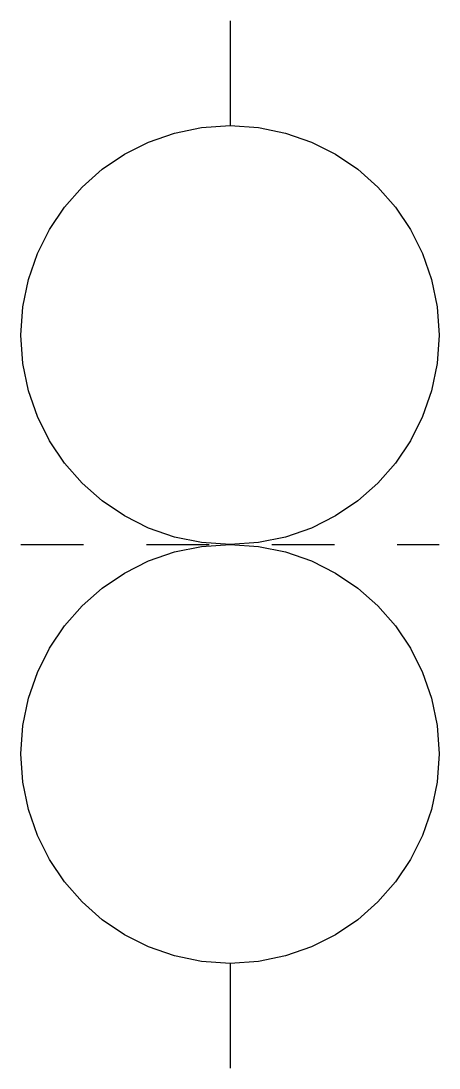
# Model space of a CAD drawing. Header units: millimetres. Extents: x -5 to 5, y -25 to 0.
import ezdxf
from ezdxf.enums import TextEntityAlignment as Align

# ---------------------------------------------------------------- set-up
doc = ezdxf.new("R2010")
doc.units = ezdxf.units.MM
doc.linetypes.add('SVG_1p5_1p5', pattern=[3, 1.5, -1.5])
doc.layers.get('0').update_dxf_attribs({"linetype": 'CONTINUOUS'})
doc.styles.add('ARIAL', font='arial.ttf')

# ---------------------------------------------------------------- blocks, each defined once
blk = doc.blocks.new('291_E_LV_SLD_IEC60617_isolating_transformer')
at = {"true_color": 0x0000ff}
for p, q in [((0, 0), (0, -2.5)), ((0, -22.5), (0, -25))]:
    blk.add_line(p, q, dxfattribs=at)
at = {"linetype": 'SVG_1p5_1p5', "true_color": 0x0000ff}
blk.add_line((-5, -12.5), (5, -12.5), dxfattribs=at)
at = {"true_color": 0x0000ff}
for points in [[(5, -7.5), (4.954, -8.178), (4.821, -8.829), (4.607, -9.446), (4.317, -10.023), (3.958, -10.555), (3.535, -11.035), (3.055, -11.458), (2.523, -11.817), (1.946, -12.107), (1.329, -12.321), (0.678, -12.454), (0, -12.5), (-0.678, -12.454), (-1.329, -12.321), (-1.946, -12.107), (-2.523, -11.817), (-3.055, -11.458), (-3.535, -11.035), (-3.958, -10.555), (-4.317, -10.023), (-4.607, -9.446), (-4.821, -8.829), (-4.954, -8.178), (-5, -7.5), (-4.954, -6.822), (-4.821, -6.171), (-4.607, -5.554), (-4.317, -4.977), (-3.958, -4.445), (-3.535, -3.965), (-3.055, -3.542), (-2.523, -3.183), (-1.946, -2.893), (-1.329, -2.679), (-0.678, -2.546), (0, -2.5), (0.678, -2.546), (1.329, -2.679), (1.946, -2.893), (2.523, -3.183), (3.055, -3.542), (3.535, -3.965), (3.958, -4.445), (4.317, -4.977), (4.607, -5.554), (4.821, -6.171), (4.954, -6.822), (5, -7.5)], [(5, -17.5), (4.954, -18.178), (4.821, -18.829), (4.607, -19.446), (4.317, -20.023), (3.958, -20.555), (3.535, -21.035), (3.055, -21.458), (2.523, -21.817), (1.946, -22.107), (1.329, -22.321), (0.678, -22.454), (0, -22.5), (-0.678, -22.454), (-1.329, -22.321), (-1.946, -22.107), (-2.523, -21.817), (-3.055, -21.458), (-3.535, -21.035), (-3.958, -20.555), (-4.317, -20.023), (-4.607, -19.446), (-4.821, -18.829), (-4.954, -18.178), (-5, -17.5), (-4.954, -16.822), (-4.821, -16.171), (-4.607, -15.554), (-4.317, -14.977), (-3.958, -14.445), (-3.535, -13.965), (-3.055, -13.542), (-2.523, -13.183), (-1.946, -12.893), (-1.329, -12.679), (-0.678, -12.546), (0, -12.5), (0.678, -12.546), (1.329, -12.679), (1.946, -12.893), (2.523, -13.183), (3.055, -13.542), (3.535, -13.965), (3.958, -14.445), (4.317, -14.977), (4.607, -15.554), (4.821, -16.171), (4.954, -16.822), (5, -17.5)]]:
    blk.add_lwpolyline(points, close=True, dxfattribs=at)
at = {"true_color": 0x0000ff, "style": 'ARIAL'}
blk.add_attdef('TAG', text='', height=2.5, dxfattribs=at).set_placement((-7, -2.2), align=Align.RIGHT)
at = {"color": 7, "style": 'ARIAL'}
for tag, p in [('RATIO', (-7, -9)), ('POWER', (-7, -12)), ('MANUFACTURER', (-7, -15))]:
    blk.add_attdef(tag, text='', height=1.7, dxfattribs=at).set_placement(p, align=Align.RIGHT)

msp = doc.modelspace()

# ---------------------------------------------------------------- block references
msp.add_blockref('291_E_LV_SLD_IEC60617_isolating_transformer', (0, 0))

doc.saveas('drawing.dxf')
